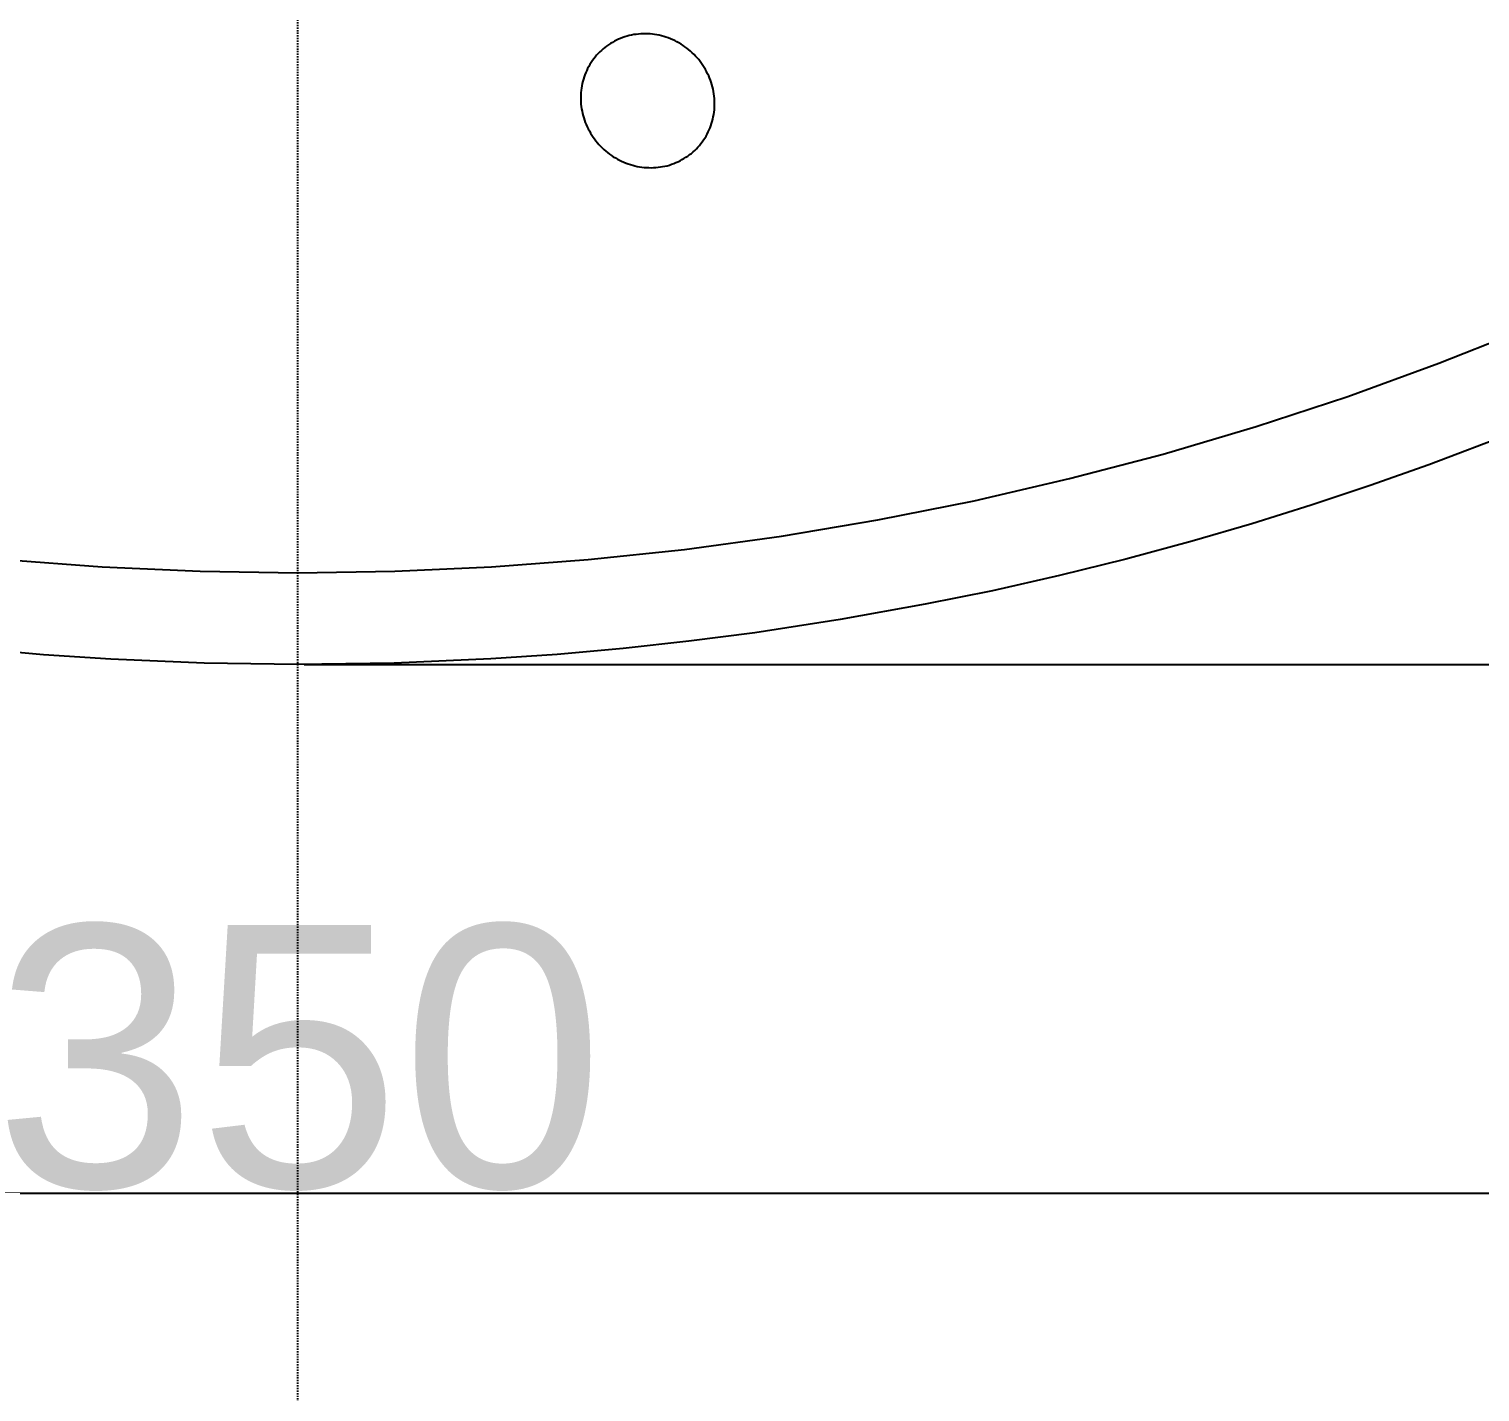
# Model space of a CAD drawing. Header units: millimetres. Extents: x 580 to 2065, y -13 to 1037.
# Drawn here: x 1128.6 to 1239.3, y 419 to 523 of the extents above; entities that cross this region are included whole.
import ezdxf

# ---------------------------------------------------------------- set-up
doc = ezdxf.new("R2010")
doc.units = ezdxf.units.MM
doc.header["$LTSCALE"] = 0.1
doc.linetypes.add('CENTER', pattern=[0.6, 0.375, -0.075, 0.075, -0.075])
for name, color, linetype in [('CEN', 1, 'CENTER'), ('DEFAULT', 7, 'Continuous'), ('INLINE', 3, 'Continuous')]:
    doc.layers.add(name, color=color, linetype=linetype)
doc.styles.add('ARIAL', font='arial_0.ttf')
doc.dimstyles.new('DIMENSION STYLE 01', dxfattribs={"dimtxt": 20, "dimasz": 20, "dimexe": 10, "dimexo": 0.5, "dimgap": 0.09, "dimtad": 1, "dimtoh": 1, "dimdec": 0, "dimzin": 0, "dimdsep": 46, "dimtxsty": 'ARIAL', "dimcen": 0.5, "dimadec": 1, "dimazin": 0, "dimtfac": 1, "dimtdec": 4, "dimtofl": 0, "dimtmove": 0, "dimatfit": 3, "dimfxl": 1, "dimtolj": 1, "dimtzin": 0, "dimarcsym": 0})

# ---------------------------------------------------------------- blocks, each defined once
blk = doc.blocks.new('*D142')
at = {"layer": 'DEFAULT', "color": 0, "lineweight": -2, "transparency": 16777216}
for p, q in [((1324.6, 548.19), (1324.6, 424.15)), ((973.84, 547.96), (973.84, 424.15)), ((993.84, 434.15), (1304.6, 434.15))]:
    blk.add_line(p, q, dxfattribs=at)
at = {"layer": 'DEFAULT', "color": 0, "transparency": 16777216}
for points in [[(993.84, 437.48), (993.84, 430.81), (973.84, 434.15)], [(1304.6, 437.48), (1304.6, 430.81), (1324.6, 434.15)]]:
    blk.add_solid(points, dxfattribs=at)
at = {"layer": 'Defpoints', "color": 0, "transparency": 16777216}
for p in [(973.84, 548.46), (1324.6, 548.69), (1324.6, 434.15)]:
    blk.add_point(p, dxfattribs=at)
at = {"layer": 'DEFAULT', "color": 0, "transparency": 16777216, "insert": (1149.22, 444.45), "char_height": 20, "attachment_point": 5, "style": 'ARIAL'}
blk.add_mtext('\\A1;350^M^J', dxfattribs=at)
blk = doc.blocks.new('*D144')
at = {"layer": 'DEFAULT', "color": 0, "lineweight": -2, "transparency": 16777216}
for p, q in [((1149.6, 726.74), (1373.55, 726.74)), ((1363.55, 706.74), (1363.55, 494.48)), ((1149.6, 474.48), (1373.55, 474.48))]:
    blk.add_line(p, q, dxfattribs=at)
at = {"layer": 'DEFAULT', "color": 0, "transparency": 16777216}
for points in [[(1360.22, 706.74), (1366.89, 706.74), (1363.55, 726.74)], [(1360.22, 494.48), (1366.89, 494.48), (1363.55, 474.48)]]:
    blk.add_solid(points, dxfattribs=at)
at = {"layer": 'Defpoints', "color": 0, "transparency": 16777216}
for p in [(1149.1, 726.74), (1149.1, 474.48), (1363.55, 474.48)]:
    blk.add_point(p, dxfattribs=at)
at = {"layer": 'DEFAULT', "color": 0, "transparency": 16777216, "insert": (1353.25, 600.61), "char_height": 20, "attachment_point": 5, "rotation": 90, "style": 'ARIAL'}
blk.add_mtext('\\A1;250^M^J', dxfattribs=at)

msp = doc.modelspace()

# ---------------------------------------------------------------- linework, layer by layer
at = {"layer": 'CEN'}
msp.add_line((1149.1, 811.89), (1149.1, 258.61), dxfattribs=at)
at = {"layer": 'DEFAULT'}
for p, q in [((1172.69, 521.67, -0.22), (1172.55, 521.56, -0.17)), ((1172.83, 521.77, -0.27), (1172.69, 521.67, -0.22)), ((1172.98, 521.86, -0.32), (1172.83, 521.77, -0.27)), ((1173.13, 521.95, -0.37), (1172.98, 521.86, -0.32)), ((1173.28, 522.03, -0.42), (1173.13, 521.95, -0.37)), ((1173.43, 522.11, -0.47), (1173.28, 522.03, -0.42)), ((1173.59, 522.19, -0.52), (1173.43, 522.11, -0.47)), ((1173.75, 522.25, -0.57), (1173.59, 522.19, -0.52)), ((1173.92, 522.32, -0.62), (1173.75, 522.25, -0.57)), ((1174.08, 522.37, -0.67), (1173.92, 522.32, -0.62)), ((1174.25, 522.42, -0.71), (1174.08, 522.37, -0.67)), ((1174.42, 522.47, -0.76), (1174.25, 522.42, -0.71)), ((1174.59, 522.5, -0.8), (1174.42, 522.47, -0.76)), ((1174.77, 522.54, -0.85), (1174.59, 522.5, -0.8)), ((1174.94, 522.56, -0.89), (1174.77, 522.54, -0.85)), ((1175.12, 522.58, -0.93), (1174.94, 522.56, -0.89)), ((1175.29, 522.6, -0.97), (1175.12, 522.58, -0.93)), ((1175.47, 522.6, -1.01), (1175.29, 522.6, -0.97)), ((1175.65, 522.61, -1.05), (1175.47, 522.6, -1.01)), ((1175.82, 522.6, -1.08), (1175.65, 522.61, -1.05)), ((1176, 522.59, -1.12), (1175.82, 522.6, -1.08)), ((1176.18, 522.57, -1.15), (1176, 522.59, -1.12)), ((1176.35, 522.55, -1.19), (1176.18, 522.57, -1.15)), ((1176.53, 522.52, -1.22), (1176.35, 522.55, -1.19)), ((1176.71, 522.49, -1.25), (1176.53, 522.52, -1.22)), ((1176.88, 522.45, -1.27), (1176.71, 522.49, -1.25)), ((1177.05, 522.4, -1.3), (1176.88, 522.45, -1.27)), ((1177.22, 522.35, -1.33), (1177.05, 522.4, -1.3)), ((1177.39, 522.29, -1.35), (1177.22, 522.35, -1.33)), ((1177.56, 522.22, -1.37), (1177.39, 522.29, -1.35)), ((1177.73, 522.15, -1.39), (1177.56, 522.22, -1.37)), ((1177.89, 522.08, -1.41), (1177.73, 522.15, -1.39)), ((1178.05, 521.99, -1.43), (1177.89, 522.08, -1.41)), ((1178.21, 521.91, -1.44), (1178.05, 521.99, -1.43)), ((1178.37, 521.81, -1.46), (1178.21, 521.91, -1.44)), ((1178.52, 521.72, -1.47), (1178.37, 521.81, -1.46)), ((1178.67, 521.62, -1.48), (1178.52, 521.72, -1.47)), ((1178.81, 521.51, -1.49), (1178.67, 521.62, -1.48)), ((1171.6, 520.56, 0.25), (1171.5, 520.41, 0.3)), ((1171.7, 520.7, 0.19), (1171.6, 520.56, 0.25)), ((1171.81, 520.83, 0.14), (1171.7, 520.7, 0.19)), ((1171.92, 520.96, 0.09), (1171.81, 520.83, 0.14)), ((1172.04, 521.09, 0.04), (1171.92, 520.96, 0.09)), ((1172.16, 521.22, -0.01), (1172.04, 521.09, 0.04)), ((1172.29, 521.34, -0.07), (1172.16, 521.22, -0.01)), ((1172.42, 521.45, -0.12), (1172.29, 521.34, -0.07)), ((1172.55, 521.56, -0.17), (1172.42, 521.45, -0.12)), ((1178.95, 521.4, -1.49), (1178.81, 521.51, -1.49)), ((1179.09, 521.28, -1.5), (1178.95, 521.4, -1.49)), ((1179.23, 521.16, -1.5), (1179.09, 521.28, -1.5)), ((1179.36, 521.03, -1.5), (1179.23, 521.16, -1.5)), ((1179.48, 520.9, -1.5), (1179.36, 521.03, -1.5)), ((1179.6, 520.77, -1.5), (1179.48, 520.9, -1.5)), ((1179.72, 520.63, -1.49), (1179.6, 520.77, -1.5)), ((1179.83, 520.49, -1.49), (1179.72, 520.63, -1.49)), ((1179.94, 520.34, -1.48), (1179.83, 520.49, -1.49)), ((1171.03, 519.48, 0.6), (1170.97, 519.32, 0.64)), ((1171.1, 519.64, 0.55), (1171.03, 519.48, 0.6)), ((1171.17, 519.8, 0.5), (1171.1, 519.64, 0.55)), ((1171.24, 519.96, 0.45), (1171.17, 519.8, 0.5)), ((1171.32, 520.11, 0.4), (1171.24, 519.96, 0.45)), ((1171.41, 520.26, 0.35), (1171.32, 520.11, 0.4)), ((1171.5, 520.41, 0.3), (1171.41, 520.26, 0.35)), ((1180.04, 520.19, -1.47), (1179.94, 520.34, -1.48)), ((1180.14, 520.04, -1.46), (1180.04, 520.19, -1.47)), ((1180.23, 519.88, -1.44), (1180.14, 520.04, -1.46)), ((1180.32, 519.73, -1.43), (1180.23, 519.88, -1.44)), ((1180.4, 519.56, -1.41), (1180.32, 519.73, -1.43)), ((1180.48, 519.4, -1.39), (1180.4, 519.56, -1.41)), ((1180.55, 519.23, -1.37), (1180.48, 519.4, -1.39)), ((1170.74, 518.29, 0.91), (1170.73, 518.11, 0.95)), ((1170.77, 518.46, 0.87), (1170.74, 518.29, 0.91)), ((1170.8, 518.64, 0.82), (1170.77, 518.46, 0.87)), ((1170.83, 518.81, 0.78), (1170.8, 518.64, 0.82)), ((1170.87, 518.98, 0.73), (1170.83, 518.81, 0.78)), ((1170.92, 519.15, 0.69), (1170.87, 518.98, 0.73)), ((1170.97, 519.32, 0.64), (1170.92, 519.15, 0.69)), ((1180.61, 519.07, -1.35), (1180.55, 519.23, -1.37)), ((1180.67, 518.9, -1.33), (1180.61, 519.07, -1.35)), ((1180.73, 518.73, -1.3), (1180.67, 518.9, -1.33)), ((1180.77, 518.55, -1.27), (1180.73, 518.73, -1.3)), ((1180.81, 518.38, -1.25), (1180.77, 518.55, -1.27)), ((1180.85, 518.2, -1.22), (1180.81, 518.38, -1.25)), ((1170.72, 517.94, 0.99), (1170.71, 517.76, 1.03)), ((1170.71, 517.76, 1.03), (1170.71, 517.58, 1.07)), ((1170.71, 517.58, 1.07), (1170.72, 517.41, 1.1)), ((1170.73, 518.11, 0.95), (1170.72, 517.94, 0.99)), ((1170.72, 517.41, 1.1), (1170.73, 517.23, 1.14)), ((1170.73, 517.23, 1.14), (1170.75, 517.05, 1.17)), ((1180.88, 518.03, -1.19), (1180.85, 518.2, -1.22)), ((1180.9, 517.85, -1.15), (1180.88, 518.03, -1.19)), ((1180.92, 517.67, -1.12), (1180.9, 517.85, -1.15)), ((1180.93, 517.5, -1.08), (1180.92, 517.67, -1.12)), ((1180.92, 516.96, -0.97), (1180.93, 517.14, -1.01)), ((1180.93, 517.32, -1.05), (1180.93, 517.5, -1.08)), ((1180.93, 517.14, -1.01), (1180.93, 517.32, -1.05)), ((1170.75, 517.05, 1.17), (1170.78, 516.87, 1.2)), ((1170.78, 516.87, 1.2), (1170.81, 516.7, 1.23)), ((1170.81, 516.7, 1.23), (1170.85, 516.52, 1.26)), ((1170.85, 516.52, 1.26), (1170.89, 516.35, 1.29)), ((1170.89, 516.35, 1.29), (1170.94, 516.18, 1.31)), ((1170.94, 516.18, 1.31), (1171, 516.01, 1.34)), ((1180.75, 515.92, -0.71), (1180.79, 516.09, -0.76)), ((1180.79, 516.09, -0.76), (1180.83, 516.27, -0.8)), ((1180.83, 516.27, -0.8), (1180.86, 516.44, -0.85)), ((1180.86, 516.44, -0.85), (1180.89, 516.61, -0.89)), ((1180.89, 516.61, -0.89), (1180.91, 516.79, -0.93)), ((1180.91, 516.79, -0.93), (1180.92, 516.96, -0.97)), ((1171, 516.01, 1.34), (1171.06, 515.84, 1.36)), ((1171.06, 515.84, 1.36), (1171.13, 515.67, 1.38)), ((1171.13, 515.67, 1.38), (1171.2, 515.51, 1.4)), ((1171.2, 515.51, 1.4), (1171.28, 515.35, 1.42)), ((1171.28, 515.35, 1.42), (1171.37, 515.19, 1.44)), ((1171.37, 515.19, 1.44), (1171.46, 515.03, 1.45)), ((1171.46, 515.03, 1.45), (1171.55, 514.87, 1.46)), ((1180.28, 514.8, -0.37), (1180.36, 514.95, -0.42)), ((1180.36, 514.95, -0.42), (1180.44, 515.11, -0.47)), ((1180.44, 515.11, -0.47), (1180.51, 515.27, -0.52)), ((1180.51, 515.27, -0.52), (1180.58, 515.43, -0.57)), ((1180.58, 515.43, -0.57), (1180.64, 515.59, -0.62)), ((1180.64, 515.59, -0.62), (1180.7, 515.76, -0.67)), ((1180.7, 515.76, -0.67), (1180.75, 515.92, -0.71)), ((1171.55, 514.87, 1.46), (1171.65, 514.72, 1.47)), ((1171.65, 514.72, 1.47), (1171.76, 514.58, 1.48)), ((1171.76, 514.58, 1.48), (1171.87, 514.43, 1.49)), ((1171.87, 514.43, 1.49), (1171.98, 514.29, 1.49)), ((1171.98, 514.29, 1.49), (1172.1, 514.16, 1.5)), ((1172.1, 514.16, 1.5), (1172.22, 514.02, 1.5)), ((1172.22, 514.02, 1.5), (1172.35, 513.9, 1.5)), ((1172.35, 513.9, 1.5), (1172.48, 513.77, 1.5)), ((1179.42, 513.71, 0.04), (1179.54, 513.83, -0.01)), ((1179.54, 513.83, -0.01), (1179.66, 513.96, -0.07)), ((1179.66, 513.96, -0.07), (1179.78, 514.09, -0.12)), ((1179.78, 514.09, -0.12), (1179.89, 514.23, -0.17)), ((1179.89, 514.23, -0.17), (1179.99, 514.36, -0.22)), ((1179.99, 514.36, -0.22), (1180.09, 514.51, -0.27)), ((1180.09, 514.51, -0.27), (1180.19, 514.65, -0.32)), ((1180.19, 514.65, -0.32), (1180.28, 514.8, -0.37)), ((1172.48, 513.77, 1.5), (1172.62, 513.65, 1.49)), ((1172.62, 513.65, 1.49), (1172.76, 513.54, 1.49)), ((1172.76, 513.54, 1.49), (1172.9, 513.43, 1.48)), ((1172.9, 513.43, 1.48), (1173.05, 513.32, 1.47)), ((1173.05, 513.32, 1.47), (1173.2, 513.22, 1.46)), ((1173.2, 513.22, 1.46), (1173.36, 513.13, 1.45)), ((1173.36, 513.13, 1.45), (1173.51, 513.04, 1.44)), ((1173.51, 513.04, 1.44), (1173.67, 512.95, 1.42)), ((1173.67, 512.95, 1.42), (1173.83, 512.88, 1.4)), ((1173.83, 512.88, 1.4), (1174, 512.8, 1.38)), ((1174, 512.8, 1.38), (1174.17, 512.74, 1.36)), ((1174.17, 512.74, 1.36), (1174.33, 512.67, 1.34)), ((1177.81, 512.7, 0.6), (1177.97, 512.77, 0.55)), ((1177.97, 512.77, 0.55), (1178.13, 512.84, 0.5)), ((1178.13, 512.84, 0.5), (1178.29, 512.92, 0.45)), ((1178.29, 512.92, 0.45), (1178.44, 513, 0.4)), ((1178.44, 513, 0.4), (1178.59, 513.08, 0.35)), ((1178.59, 513.08, 0.35), (1178.74, 513.18, 0.3)), ((1178.74, 513.18, 0.3), (1178.88, 513.27, 0.25)), ((1178.88, 513.27, 0.25), (1179.02, 513.38, 0.19)), ((1179.02, 513.38, 0.19), (1179.16, 513.48, 0.14)), ((1179.16, 513.48, 0.14), (1179.29, 513.6, 0.09)), ((1179.29, 513.6, 0.09), (1179.42, 513.71, 0.04)), ((1174.33, 512.67, 1.34), (1174.51, 512.62, 1.31)), ((1174.51, 512.62, 1.31), (1174.68, 512.57, 1.29)), ((1174.68, 512.57, 1.29), (1174.85, 512.52, 1.26)), ((1174.85, 512.52, 1.26), (1175.03, 512.48, 1.23)), ((1175.03, 512.48, 1.23), (1175.2, 512.45, 1.2)), ((1175.2, 512.45, 1.2), (1175.38, 512.43, 1.17)), ((1175.38, 512.43, 1.17), (1175.56, 512.41, 1.14)), ((1175.56, 512.41, 1.14), (1175.73, 512.39, 1.1)), ((1175.73, 512.39, 1.1), (1175.91, 512.39, 1.07)), ((1175.91, 512.39, 1.07), (1176.09, 512.38, 1.03)), ((1176.09, 512.38, 1.03), (1176.26, 512.39, 0.99)), ((1176.26, 512.39, 0.99), (1176.44, 512.4, 0.95)), ((1176.44, 512.4, 0.95), (1176.62, 512.42, 0.91)), ((1176.62, 512.42, 0.91), (1176.79, 512.44, 0.87)), ((1176.79, 512.44, 0.87), (1176.96, 512.47, 0.82)), ((1176.96, 512.47, 0.82), (1177.14, 512.5, 0.78)), ((1177.14, 512.5, 0.78), (1177.31, 512.54, 0.73)), ((1177.31, 512.54, 0.73), (1177.48, 512.59, 0.69)), ((1177.48, 512.59, 0.69), (1177.64, 512.65, 0.64)), ((1177.64, 512.65, 0.64), (1177.81, 512.7, 0.6))]:
    msp.add_line(p, q, dxfattribs=at)
at = {"layer": 'INLINE'}
for p, q in [((1236.21, 497.46), (1243, 500.16)), ((1229.26, 494.94), (1236.21, 497.46)), ((1222.25, 492.64), (1229.26, 494.94)), ((1215.16, 490.54), (1222.25, 492.64)), ((1242.68, 492.47), (1235.45, 489.71)), ((1208.02, 488.66), (1215.16, 490.54)), ((1235.45, 489.71), (1230.97, 488.13)), ((1200.73, 486.97), (1208.02, 488.66)), ((1230.97, 488.13), (1226.47, 486.63)), ((1193.4, 485.51), (1200.73, 486.97)), ((1226.47, 486.63), (1221.93, 485.22)), ((1186.03, 484.27), (1193.4, 485.51)), ((1221.93, 485.22), (1217.37, 483.89)), ((1178.62, 483.26), (1186.03, 484.27)), ((1171.27, 482.48), (1178.62, 483.26)), ((1217.37, 483.89), (1212.32, 482.52)), ((1126.73, 482.5), (1134.19, 481.93)), ((1134.19, 481.93), (1141.66, 481.59)), ((1156.52, 481.59), (1163.9, 481.92)), ((1163.9, 481.92), (1171.27, 482.48)), ((1212.32, 482.52), (1207.24, 481.27)), ((1141.66, 481.59), (1149.13, 481.48)), ((1149.13, 481.48), (1156.52, 481.59)), ((1207.24, 481.27), (1202.13, 480.11)), ((1202.13, 480.11), (1197.01, 479.07)), ((1197.01, 479.07), (1190.51, 477.9)), ((1190.51, 477.9), (1183.99, 476.9)), ((1178.97, 476.25), (1173.95, 475.7)), ((1183.99, 476.9), (1178.97, 476.25)), ((1129.72, 475.22), (1124.59, 475.67)), ((1134.85, 474.88), (1129.72, 475.22)), ((1168.91, 475.25), (1163.86, 474.91)), ((1173.95, 475.7), (1168.91, 475.25)), ((1141.97, 474.58), (1134.85, 474.88)), ((1149.09, 474.48), (1141.97, 474.58)), ((1156.48, 474.58), (1149.09, 474.48)), ((1163.86, 474.91), (1156.48, 474.58))]:
    msp.add_line(p, q, dxfattribs=at)

# ---------------------------------------------------------------- dimensions: what is measured, and where the dimension line sits
at = {"layer": 'DEFAULT'}
dim = msp.add_linear_dim(base=(1363.55, 474.48), p1=(1149.1, 726.74), p2=(1149.1, 474.48), angle=270, text='250^M^J', dimstyle='DIMENSION STYLE 01', dxfattribs=at)
dim.commit()
dim.dimension.update_dxf_attribs({"geometry": '*D144', "text_midpoint": (1353.25, 600.61)})
dim = msp.add_linear_dim(base=(1324.6, 434.15), p1=(973.84, 548.46), p2=(1324.6, 548.69), text='350^M^J', dimstyle='DIMENSION STYLE 01', dxfattribs=at)
dim.commit()
dim.dimension.update_dxf_attribs({"geometry": '*D142', "text_midpoint": (1149.22, 444.45)})

doc.saveas('drawing.dxf')
